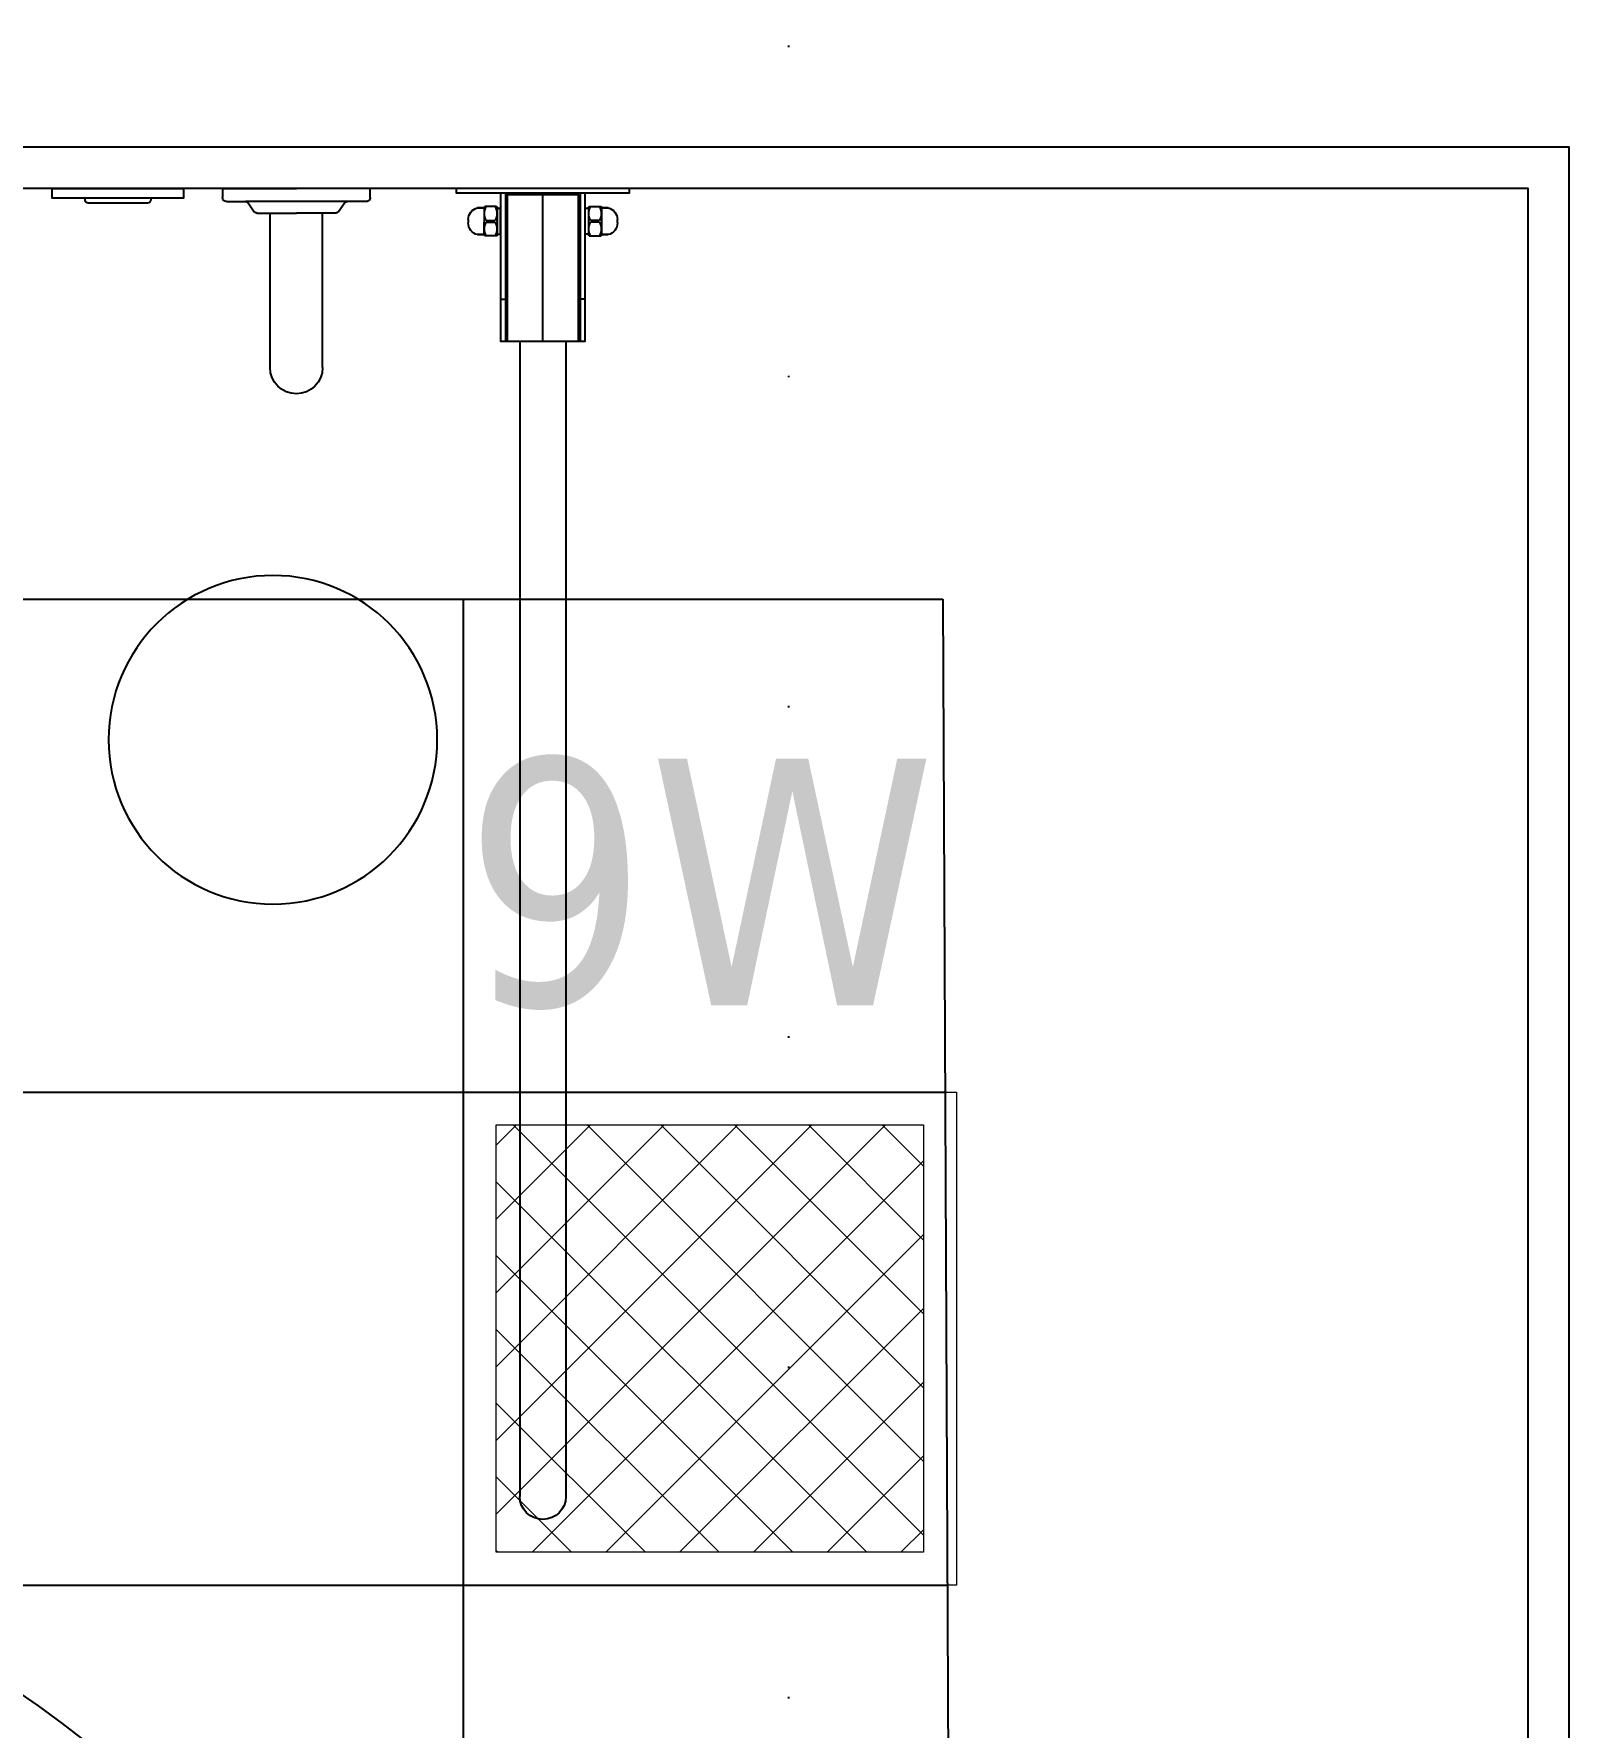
# Model space of a CAD drawing. Header units: centimetres. Extents: x 405564 to 502064, y 46284 to 60634.
# Drawn here: x 461578.8 to 461672.2, y 56368.9 to 56472 of the extents above; entities that cross this region are included whole.
import ezdxf

# ---------------------------------------------------------------- set-up
doc = ezdxf.new("R2010")
doc.units = ezdxf.units.CM
doc.linetypes.add('ACAD_ISO07W100', pattern=[3, 0, -3])
doc.linetypes.add('DOT', pattern=[0.25, 0, -0.25])
doc.layers.get('0').update_dxf_attribs({"color": 8, "lineweight": 9})
for name, color, linetype in [('0-KRCN-ASMATAVAN-130426', 8, 'Continuous'), ('AS_DOS_TERAS_UST', 8, 'ACAD_ISO07W100'), ('AS_DUV_ALCIPAN_YANGINA-SUYA DAYANIMLI', 8, 'Continuous'), ('AS_TEFR_CIHAZ', 8, 'Continuous'), ('AS_TEFR_MEK', 171, 'Continuous')]:
    doc.layers.add(name, color=color, linetype=linetype)
doc.layers.add('0-KRCN-AYDINLATMA-130426', color=8, linetype='Continuous', lineweight=9)
doc.layers.add('0-KRCN-MİMARİ-220526', color=8, linetype='Continuous', lineweight=9)
doc.styles.add('TAHOMA', font='tahoma.ttf')

# ---------------------------------------------------------------- blocks, each defined once
blk = doc.blocks.new('9W 30x30 cm  SIVA ALTI LED ARMATÜR')
at = {"layer": '0-KRCN-AYDINLATMA-130426'}
h = blk.add_hatch(dxfattribs=at)
h.set_pattern_fill('ANSI37', color=256)
h.set_pattern_definition([(45, (-13.00000000005821, -13.00000000005821), (-2.245064030267288, 2.245064030267288), []), (135, (-13.00000000005821, -13.00000000005821), (-2.245064030267288, -2.245064030267288), [])])
h.paths.add_polyline_path([(-13.00000000005821, -13.00000000005821), (13.00000000005821, -13.00000000005821), (13.00000000005821, 13.00000000005821), (-13.00000000005821, 13.00000000005821)])
for points in [[(-15, 15), (15, 15), (15, -15), (-15, -15)], [(-13.00000000005821, 13.00000000005821), (13.00000000005821, 13.00000000005821), (13.00000000005821, -13.00000000005821), (-13.00000000005821, -13.00000000005821)]]:
    blk.add_lwpolyline(points, close=True, dxfattribs=at)
at = {"layer": '0-KRCN-AYDINLATMA-130426', "insert": (-15, 20), "char_height": 15, "attachment_point": 7, "style": 'TAHOMA'}
blk.add_mtext_dynamic_manual_height_columns('{\\fTahoma|b0|i0|c162|p34;9W}', width=15, gutter_width=12.5, heights=[0], dxfattribs=at)
blk = doc.blocks.new('G$C27E741DA')
at = {"layer": '0-KRCN-AYDINLATMA-130426'}
blk.add_blockref('9W 30x30 cm  SIVA ALTI LED ARMATÜR', (23555.88558868592, 9258.546353230457), dxfattribs=at)
blk = doc.blocks.new('A$C2F0D1C00')
blk.add_circle((-0.03508128884539019, -0.02740755271759099), 0.5999999999999999)
blk = doc.blocks.new('A$C58DD0BDA')
at = {"layer": 'AS_TEFR_MEK'}
for p, q in [((-5.388664574129507, -37.13496606145054), (-5.388664479367435, -36.43496604263783)), ((-5.338665234623477, -36.38496606703848), (-4.548664319794625, -36.38496617414057)), ((-4.548664336674847, -36.50996617414057), (-4.548664411180653, -37.0599661571905)), ((-3.661337602417916, -36.38496629428118), (-4.451338517596014, -36.38496618717909)), ((-4.451338534476236, -36.50996618717909), (-4.451338608982041, -37.05996617022902)), ((-3.611338943010196, -37.13496630266309), (-3.611338848248124, -36.43496628291905)), ((-2.79999963985756, -37.68496639281511), (-11.79999963985756, -37.68496517464519)), ((-9.250000361935236, -37.38496553804725), (-9.250000402564183, -37.68496552016586)), ((-3.661337710684165, -37.18496627639979), (-5.338665342889726, -37.18496604915708)), ((-5.282744742929935, -37.18496605660766), (-5.282744770054705, -37.38496607448906)), ((-3.717258312157355, -37.18496626894921), (-3.717258339282125, -37.3849662868306)), ((-11.79999975825194, -38.55996517464519), (-82.09999994921964, -38.55995565932244)), ((-11.79999994777609, -39.95996518060565), (-2.900000806665048, -39.95996638573706)), ((-11.80000013730023, -41.35996518656611), (-82.10000032815151, -41.35995567124337)), ((-2.800000255694613, -42.23496640473604), (-11.80000025569461, -42.23496518656611)), ((-9.250001059030183, -42.53496551513672), (-9.25000101851765, -42.23496553208679)), ((-5.388665338861756, -42.78496603760868), (-5.388665433623828, -43.48496605455875)), ((-3.661338461912237, -42.73496628832072), (-5.338666094117798, -42.73496606107801)), ((-4.548665270674974, -43.40996615029871), (-4.548665196285583, -42.85996616818011)), ((-4.451339468476363, -43.40996616333723), (-4.451339394086972, -42.85996618121862)), ((-3.611339707742445, -42.78496627882123), (-3.611339802504517, -43.48496629483998)), ((-5.338666202384047, -43.53496604319662), (-4.548665287671611, -43.53496615029871)), ((-3.661338570294902, -43.53496627043933), (-4.451339485473, -43.53496616333723)), ((-3.050002131843939, -50.45996636524796), (-2.500002131797373, -50.45996643975377)), ((-2.500002131797373, -50.45996643975377), (-2.500002740882337, -54.95996643975377)), ((-3.300002165604383, -50.70996633172035), (-3.300002320902422, -51.85704275220633)), ((-3.383754704147577, -52.01978943496943), (-3.91625003318768, -52.40014313254505)), ((-3.300002320902422, -51.85704275220633), (-3.300003160955384, -58.06288991030306)), ((-13.40000497933943, -53.35996941942722), (-4.000002524349838, -53.35997069254518)), ((-4.000002416432835, -52.56288981530815), (-4.000002740882337, -54.95996623672545)), ((-4.000003065448254, -57.35704265721142), (-4.000002740882337, -54.95996623672545)), ((-2.500003350083716, -59.45996643975377), (-2.500002740882337, -54.95996643975377)), ((-13.40000541252084, -56.55996941961348), (-4.000002957531251, -56.55997069180012)), ((-3.383755500195548, -57.90014320518821), (-3.916250726208091, -57.51978936325759)), ((-3.300003316253424, -59.20996633172035), (-3.300003160955384, -58.06288991030306)), ((-2.500003350083716, -59.45996643975377), (-3.050003350013867, -59.45996636524796)), ((-3.100003940635361, -63.82270210701972), (-3.100004482083023, -67.82270210701972))]:
    blk.add_line(p, q, dxfattribs=at)
for points in [[(-2.499999999883585, -34.70996643975377), (-2.799999237176962, -34.70996639877558), (-2.800000658491626, -45.20996639877558), (-2.500001421198249, -45.20996643975377)], [(-2.499999999883585, -34.70996643975377), (-2.500001421198249, -45.20996643975377)], [(-3.686338651692495, -36.38496629055589), (-4.451338517596014, -36.38496618717909), (-5.313664186513051, -36.38496607076377)], [(-2.80000029632356, -42.53496638778597), (-11.80000029632356, -42.53496516961604), (-11.79999959922861, -37.38496519252658), (-2.799999599228613, -37.38496641069651)], [(-11.79999965336174, -37.78496516868472), (-2.900000512250699, -37.78496637381613), (-2.900001101079397, -42.13496639765799), (-11.80000024219044, -42.13496519252658)], [(-5.282745494158007, -42.73496606852859), (-5.282745467149653, -42.53496605250984), (-3.717259036377072, -42.53496626392007), (-3.717259063385427, -42.73496628087014)], [(-3.686339619453065, -43.53496626671404), (-4.451339485473, -43.53496616333723), (-5.313665154273622, -43.53496604692191), (-5.313665208406746, -43.93496605288237), (-5.313665154273622, -43.53496604692191)], [(-3.100004482083023, -67.82270210701972), (-3.100004752748646, -69.82270210701972), (-2.500004752771929, -69.82270218804479), (-2.500003669876605, -61.82270218804479), (-3.100003669853322, -61.82270210701972), (-3.100003940635361, -63.82270210701972)]]:
    blk.add_lwpolyline(points, dxfattribs=at)
for points in [[(-5.313664132379927, -35.9849660648033), (-5.313664186513051, -36.38496607076377)], [(-3.68633859755937, -35.98496628459543), (-3.686338651692495, -36.38496629055589)], [(-3.68633967358619, -43.9349662726745), (-3.686339619453065, -43.53496626671404)]]:
    blk.add_lwpolyline(points, close=True, dxfattribs=at)
blk.add_lwpolyline([(-3.100003940635361, -63.82270210701972), (-3.200003940612078, -63.82270209304988, 0.414213562373095), (-3.400003967690282, -64.0227020662278), (-3.400004455004819, -67.62270206585526, 0.414213562373095), (-3.20000448205974, -67.82270209304988), (-3.100004482083023, -67.82270210701972)], format="xyb", dxfattribs=at)
blk.add_circle((-36.05486014019698, -56.38670841418207, 1.048264395299563e-07), 9.99999999999127, dxfattribs=at)
for centre, radius, start, end in [((-4.614732458023354, -36.13723406195641), 0.7153255282880316, 88.60567641618911, 167.7096909194341), ((-4.548663918860257, -33.42271254397929), 2.000000000001174, 268.6056764161891, 271.3943080713158), ((-4.451338116661645, -33.42271255794913), 2.000000000001174, 268.6056764161891, 271.3943080713158), ((-4.385269836289808, -36.13723409362137), 0.7153255282901007, 12.29029357058289, 91.39430807131579), ((-5.338665241375566, -36.43496604915708), 0.04999999999708962, 89.99999224266601, 179.9999922626763), ((-4.968664520070888, -37.3037584554404), 0.8980569056544554, 62.11637718255846, 117.8836073078033), ((-4.96866437967401, -36.26617382187396), 0.8980569056544554, 242.1163771825584, 297.8836073078033), ((-4.03133808914572, -37.30375858210027), 0.8980569056544554, 62.11637718255846, 117.8836073078033), ((-4.031337948748842, -36.26617394946516), 0.8980569056544554, 242.1163771825584, 297.8836073078033), ((-3.661337609170005, -36.43496627639979), 0.04999999999708962, 359.9999922626764, 89.99999224266601), ((-5.338665336137637, -37.1349660679698), 0.05, 179.9999922626763, 269.999992242666), ((-3.661337703932077, -37.13496629521251), 0.05, 269.999992242666, 359.9999922626764), ((-82.10000013874378, -39.95995566528291), 1.4, 89.99999224266601, 269.999992242666), ((-5.338666100869887, -42.78496604412794), 0.04999999999708962, 89.99999224266601, 179.9999922626763), ((-4.968665379681624, -43.65375844947994), 0.8980569056544554, 62.11637718255846, 117.8836073078033), ((-4.031338948756456, -43.65375857613981), 0.8980569056544554, 62.11637718255846, 117.8836073078033), ((-3.661338468780741, -42.78496627137065), 0.04999999999708962, 359.9999922626764, 89.99999224266601), ((-4.968665239168331, -42.6161738159135), 0.8980569056583892, 242.1163771825584, 297.8836073078033), ((-5.338666195631959, -43.48496606107801), 0.05, 179.9999922626763, 269.999992242666), ((-4.61473349283915, -43.78269827459008), 0.7153255282901716, 192.2902935705829, 271.3943080713158), ((-4.031338808243163, -42.61617394350469), 0.8980569056583892, 242.1163771825584, 297.8836073078033), ((-4.385270871105604, -43.78269830532372), 0.7153255282880316, 268.6056764161891, 347.7096909194341), ((-3.661338563542813, -43.48496628832072), 0.05, 269.999992242666, 359.9999922626764), ((-4.548665688605979, -46.49721986986697), 2.000000000001174, 88.60567641618911, 91.39430807131579), ((-4.451339886407368, -46.49721988383681), 2.000000000001174, 88.60567641618911, 91.39430807131579), ((-3.050002165604383, -50.70996636524796), 0.25, 89.99999224266601, 179.9999922626763), ((-3.800002416479401, -52.56288984231651), 0.2, 125.5376700381329, 179.9999922626763), ((-3.500002320972271, -51.85704272519797), 0.2, 305.5376700381329, 359.9999922626764), ((-13.40000519598834, -54.95996941998601), 1.6, 89.99999224266601, 269.999992242666), ((-3.800003065378405, -57.35704268421978), 0.2, 179.9999922626763, 234.462314445655), ((-3.500003160908818, -58.0628898832947), 0.2, 359.9999922626764, 54.46231444565496), ((-3.050003316253424, -59.20996636524796), 0.25, 179.9999922626763, 269.999992242666)]:
    blk.add_arc(centre, radius, start, end, dxfattribs=at)
blk = doc.blocks.new('WC01_FA')
at = {"layer": 'AS_TEFR_CIHAZ', "xscale": -1, "rotation": 270}
blk.add_blockref('A$C58DD0BDA', (-399.9999999900465, -257.5034837277562), dxfattribs=at)
at = {"layer": 'AS_TEFR_CIHAZ', "xscale": 125.0000000000003, "yscale": 125.0000000000003, "zscale": 125.0000000000003, "rotation": 191.2499904053457}
blk.add_blockref('A$C2F0D1C00', (-517.7265067114495, -417.7341958378092), dxfattribs=at)
blk = doc.blocks.new('A$C6A10300A')
at = {"layer": 'AS_DOS_TERAS_UST', "linetype": 'DOT', "ltscale": 80}
blk.add_line((23560.67968431918, -3901.453646793045), (23560.67968431918, -4501.453646794776), dxfattribs=at)
at = {"layer": 'AS_DUV_ALCIPAN_YANGINA-SUYA DAYANIMLI'}
for points in [[(23365.67968431907, -4353.953646793452), (23383.17968431907, -4353.953646793452), (23383.17968431907, -4403.953646795213), (23608.17968430504, -4403.953646794835), (23608.17968430504, -4168.953646794835), (23383.17968431907, -4168.953646795213), (23383.17968431901, -4238.953646793452), (23365.67968432017, -4238.953646793452)], [(23365.67968431907, -4351.453646793452), (23385.67968431907, -4351.453646793452), (23385.67968431907, -4401.453646795198), (23605.67968430504, -4401.453646794835), (23605.67968430504, -4171.453646794835), (23385.67968431907, -4171.453646795198), (23385.67968431901, -4241.453646793452), (23365.67968432017, -4241.453646793452)]]:
    blk.add_lwpolyline(points, dxfattribs=at)
blk.add_blockref('WC01_FA', (23985.67968433577, -3911.453646793598))

msp = doc.modelspace()

# ---------------------------------------------------------------- linework, layer by layer
at = {"layer": '0-KRCN-ASMATAVAN-130426'}
for p, q in [((461484.9515991212, 56437.56257809537), (461634.1279817619, 56437.56257809537)), ((461604.9515991212, 56257.56257809538), (461604.9515991212, 56437.56257809537)), ((461634.1279817619, 56437.56257809537), (461634.9515991212, 56257.56257809537)), ((461484.9515991211, 56407.56257809537), (461634.2652513218, 56407.56257809537)), ((461484.9515991211, 56377.56257809537), (461634.4025208817, 56377.56257809537))]:
    msp.add_line(p, q, dxfattribs=at)

# ---------------------------------------------------------------- block references
at = {"layer": '0-KRCN-AYDINLATMA-130426'}
msp.add_blockref('G$C27E741DA', (438064.0660104522, 47134.01622488972), dxfattribs=at)

# ---------------------------------------------------------------- next in the draw order: block references
at = {"layer": '0-KRCN-MİMARİ-220526'}
msp.add_blockref('A$C6A10300A', (438064.0660104522, 60634.01622488972), dxfattribs=at)

doc.saveas('drawing.dxf')
